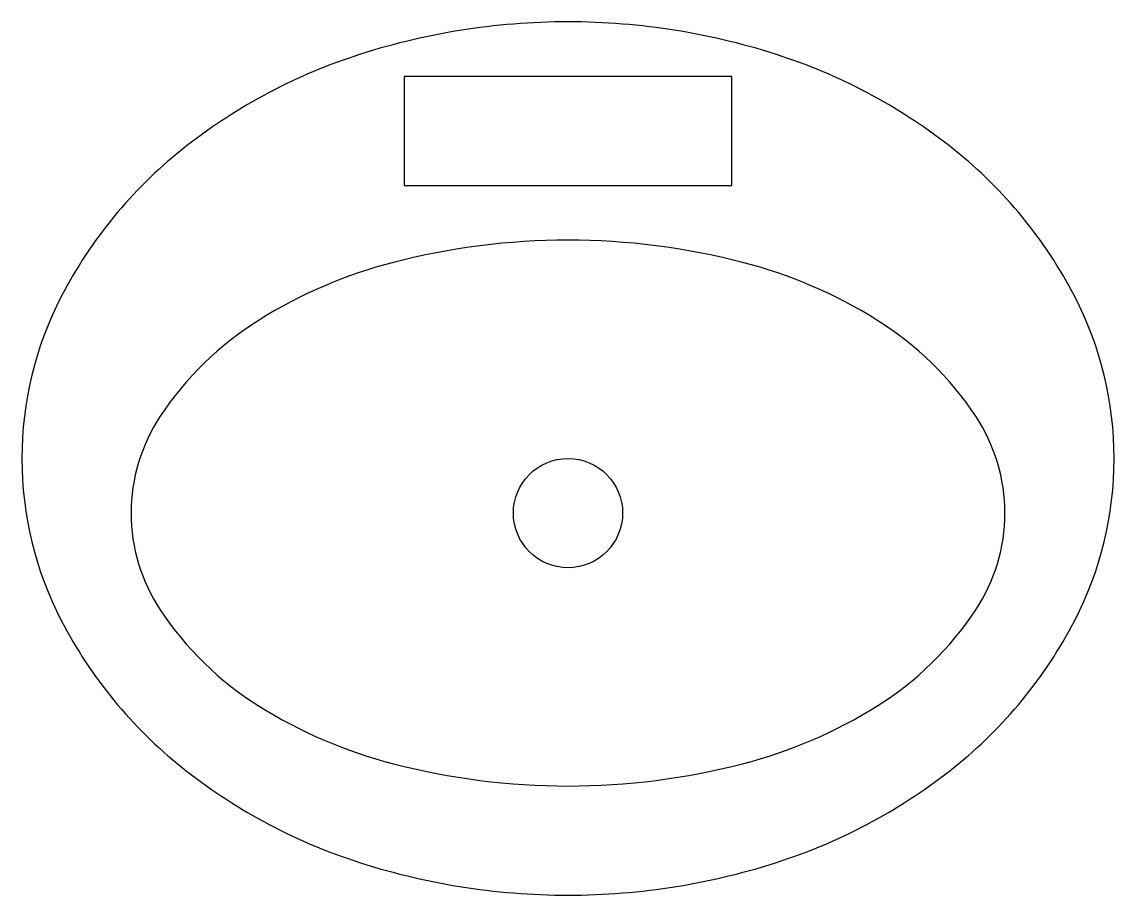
# Model space of a CAD drawing. Extents: x -10 to 10, y -16 to 0.
import ezdxf

# ---------------------------------------------------------------- set-up
doc = ezdxf.new("R2010")
doc.units = 0
doc.header["$LTSCALE"] = 0.375
doc.header["$MEASUREMENT"] = 0
doc.layers.get('0').update_dxf_attribs({"linetype": 'CONTINUOUS'})

msp = doc.modelspace()

# ---------------------------------------------------------------- linework, layer by layer
for p, q in [((-3, -1), (-3, -3)), ((3, -1), (-3, -1)), ((3, -3), (3, -1)), ((-3, -3), (3, -3))]:
    msp.add_line(p, q)
for points in [[(-10, -8, 0.120011), (-9.278, -10.966, 0.104957), (-7.071, -13.657, 0.088923), (-3.92, -15.367, 0.080167), (0, -16, 0.080167), (3.92, -15.367, 0.088923), (7.071, -13.657, 0.104957), (9.278, -10.966, 0.120011), (10, -8, 0.120011), (9.278, -5.034, 0.104957), (7.071, -2.343, 0.088923), (3.92, -0.633, 0.080167), (0, 0, 0.080167), (-3.92, -0.633, 0.088923), (-7.071, -2.343, 0.104957), (-9.278, -5.034, 0.120011)], [(-8, -9, 0.147373), (-7.465, -10.775, 0.107136), (-5.657, -12.536, 0.076468), (-3.197, -13.593, 0.063415), (0, -14, 0.063415), (3.197, -13.593, 0.076468), (5.657, -12.536, 0.107136), (7.465, -10.775, 0.147373), (8, -9, 0.147373), (7.465, -7.225, 0.107136), (5.657, -5.464, 0.076468), (3.197, -4.407, 0.063415), (0, -4, 0.063415), (-3.197, -4.407, 0.076468), (-5.657, -5.464, 0.107136), (-7.465, -7.225, 0.147373)]]:
    msp.add_lwpolyline(points, format="xyb", close=True)
msp.add_circle((0, -9), 1)

doc.saveas('drawing.dxf')
